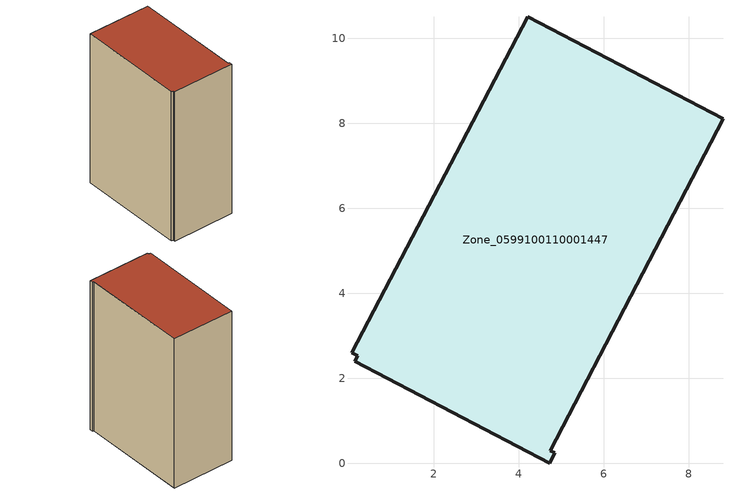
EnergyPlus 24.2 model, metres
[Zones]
Zone_0599100110001447
 floor ground (C_G): 0.07,2.6 4.22,10.51 8.81,8.11 4.75,0.3 4.85,0.25 4.72,0 0.15,2.4 0.21,2.53 z0
 wall outside (C_F): 4.22,10.51 0.07,2.6 0.21,2.53 0.15,2.4 4.72,0 4.85,0.25 4.75,0.3 8.81,8.11 4.22,10.51 z0:12.82
 roof outside (C_R): 8.81,8.11 4.22,10.51 0.07,2.6 0.21,2.53 0.15,2.4 4.72,0 4.85,0.25 4.75,0.3 z12.82
[BUILDING]
Pand.0599100110001447: North Axis=0; Terrain=City; Loads Convergence Tolerance Value=0.04; Temperature Convergence Tolerance Value=0.4; Solar Distribution=FullExterior; Maximum Number of Warmup Days=25; Minimum Number of Warmup Days=1
[Site:Location]
Rotterdam.The.Hague.AP_ZH_NLD Design_Conditions: Latitude=51.96; Longitude=4.45; Time Zone=1; Elevation=-4.5
[SITE:GROUNDTEMPERATURE:BUILDINGSURFACE]
18, 18, 18, 18, 18, 18, 18, 18, 18, 18, 18, 18
[MATERIAL] Thermal Absorptance=0.9; Solar Absorptance=0.7; Visible Absorptance=0.7
Name | Roughness | Thickness | Conductivity | Density | Specific Heat
G.TI.2015-2018 | MediumSmooth | 0.15 | 0.0428571 | 540 | 1210
F.TI.2015-2018 | Rough | 0.3 | 0.0666667 | 1920 | 840
R.TI.2015-2018 | MediumRough | 0.2 | 0.0333333 | 1500 | 1000
[CONSTRUCTION]
C_G: G.TI.2015-2018
C_F: F.TI.2015-2018
C_R: R.TI.2015-2018
[ZONE]
Zone_0599100110001447: Type=1; Multiplier=1; Ceiling Height=Autocalculate; Volume=Autocalculate; Floor Area=autocalculate; Part of Total Floor Area=Yes
[ZONEINFILTRATION:DESIGNFLOWRATE]
Infil_Zone_0599100110001447: Zone or ZoneList or Space or SpaceList=Zone_0599100110001447; Schedule=AlwaysOn; Design Flow Rate Calculation Method=Flow/Area; Flow Rate per Floor Area=0.0015; Constant Term Coefficient=1; Temperature Term Coefficient=0; Velocity Term Coefficient=0; Velocity Squared Term Coefficient=0
[HVACTEMPLATE:ZONE:IDEALLOADSAIRSYSTEM]
Zone_0599100110001447: Maximum Heating Supply Air Temperature=50; Minimum Cooling Supply Air Temperature=13; Maximum Heating Supply Air Humidity Ratio=0.0156; Minimum Cooling Supply Air Humidity Ratio=0.0077; Heating Limit=NoLimit; Cooling Limit=NoLimit; Dehumidification Control Type=ConstantSensibleHeatRatio; Cooling Sensible Heat Ratio=0.7; Dehumidification Setpoint=60; Humidification Control Type=None; Humidification Setpoint=30; Outdoor Air Method=None; Outdoor Air Flow Rate per Person=0.00944; Outdoor Air Flow Rate per Zone Floor Area=0; Outdoor Air Flow Rate per Zone=0; Demand Controlled Ventilation Type=None; Outdoor Air Economizer Type=NoEconomizer; Heat Recovery Type=None; Sensible Heat Recovery Effectiveness=0.7; Latent Heat Recovery Effectiveness=0.65
[ZONECONTROL:THERMOSTAT]
ThermostatControl_Zone_0599100110001447: Zone or ZoneList=Zone_0599100110001447; Control Type Schedule=DualSetpointControlType; Control 1=Thermostat_Zone_0599100110001447; Temperature Difference Between Cutout And Setpoint=0
[THERMOSTATSETPOINT:DUALSETPOINT]
Thermostat_Zone_0599100110001447: Heating Setpoint Temperature Schedule=HeatingSetpoint_Zone_0599100110001447; Cooling Setpoint Temperature Schedule=CoolingSetpoint_Zone_0599100110001447
[SCHEDULE:COMPACT]
HeatingSetpoint_Zone_0599100110001447: Through: 12/31, For: AllDays, Until: 24:00, 21
CoolingSetpoint_Zone_0599100110001447: Through: 12/31, For: AllDays, Until: 24:00, 24
DualSetpointControlType: Through: 12/31, For: AllDays, Until: 24:00, 4
AlwaysOn: Through: 12/31, For: AllDays, Until: 24:00, 1
